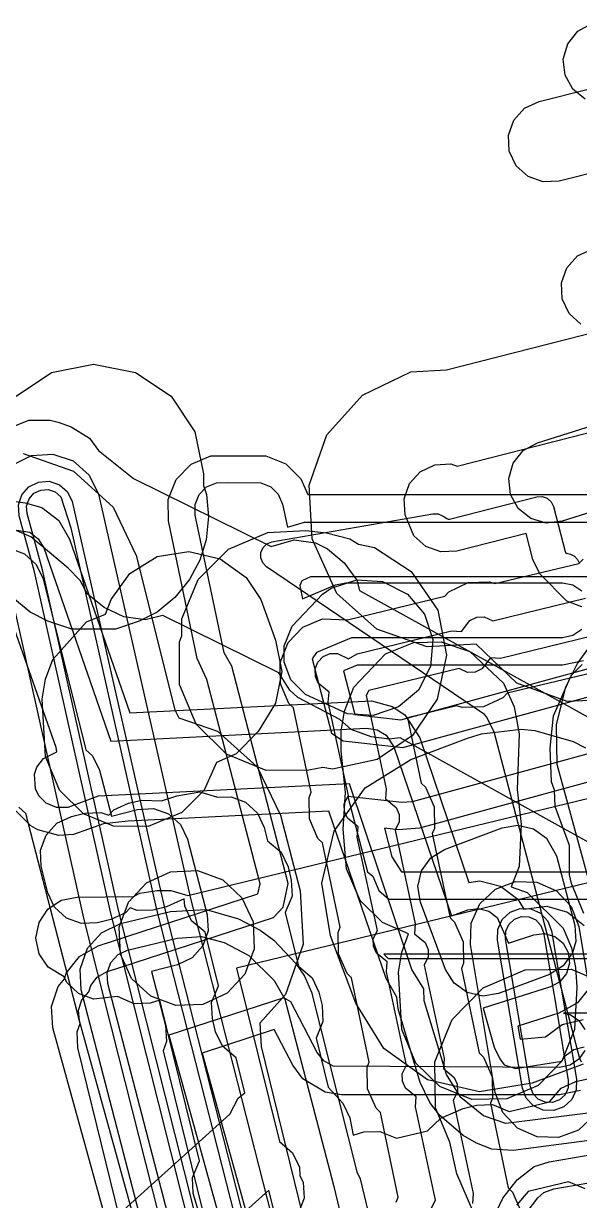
# Model space of a CAD drawing. Header units: metres. Extents: x 17722 to 17999, y 13535 to 15917.
# Drawn here: x 17853.74 to 17874.01, y 13827.8 to 13870.74 of the extents above; entities that cross this region are included whole.
import ezdxf

# ---------------------------------------------------------------- set-up
doc = ezdxf.new("R2010")
doc.units = ezdxf.units.M
doc.layers.add('AI_GREENING_EXCLUSIONS', color=1, linetype='Continuous')
doc.layers.add('AI_GREENING_LAWN', color=82, linetype='Continuous')

msp = doc.modelspace()

# ---------------------------------------------------------------- linework, layer by layer
at = {"layer": 'AI_GREENING_EXCLUSIONS'}
for points in [[(17874.219, 13867.983), (17873.762, 13868.349), (17873.48, 13868.862), (17873.416, 13869.444), (17873.579, 13870.006), (17873.945, 13870.463), (17874.458, 13870.744)], [(17880.123, 13866.719), (17873.27, 13864.996), (17872.685, 13864.967), (17872.134, 13865.163), (17871.7, 13865.556), (17871.449, 13866.085), (17871.42, 13866.669), (17871.617, 13867.221), (17872.009, 13867.655), (17872.538, 13867.905), (17879.831, 13869.739)], [(17874.063, 13859.772), (17873.629, 13860.165), (17873.379, 13860.694), (17873.35, 13861.278), (17873.546, 13861.829), (17873.939, 13862.263), (17874.468, 13862.514)], [(17875.506, 13846.089), (17873.557, 13846.007), (17871.725, 13846.678), (17870.245, 13848.093), (17868.457, 13847.997), (17866.623, 13848.642), (17865.165, 13849.949), (17864.262, 13851.947), (17864.154, 13853.895), (17864.8, 13855.736), (17866.101, 13857.189), (17867.86, 13858.034), (17869.163, 13858.106), (17879.694, 13860.796)], [(17853.467, 13857.146), (17854.764, 13858.014), (17856.295, 13858.318), (17857.826, 13858.014), (17859.123, 13857.146), (17859.991, 13855.849), (17860.295, 13854.318), (17860.295, 13853.892), (17860.416, 13853.563), (17860.489, 13852.751), (17860.4, 13851.902), (17860.168, 13851.16), (17859.796, 13850.457), (17859.252, 13849.803), (17858.609, 13849.27), (17857.955, 13848.935), (17857.087, 13848.65), (17855.503, 13848.65), (17854.631, 13848.935), (17853.981, 13849.27), (17853.334, 13849.803)], [(17882.259, 13855.38), (17873.374, 13852.582), (17872.792, 13852.518), (17872.23, 13852.682), (17871.774, 13853.048), (17871.493, 13853.562), (17871.429, 13854.144), (17871.593, 13854.705), (17871.959, 13855.162), (17872.473, 13855.443), (17881.195, 13858.19)], [(17874.095, 13849.465), (17873.546, 13849.666), (17872.564, 13850.665), (17872.312, 13851.193), (17872.07, 13852.14), (17869.538, 13851.493), (17868.954, 13851.462), (17868.402, 13851.656), (17867.968, 13852.045), (17867.652, 13852.818), (17867.619, 13853.402), (17867.813, 13853.955), (17868.203, 13854.391), (17868.731, 13854.644), (17869.315, 13854.676), (17869.553, 13854.593), (17881.878, 13857.741)], [(17853.215, 13855.975), (17853.936, 13856.274), (17854.716, 13856.274), (17855.005, 13856.193), (17855.476, 13856.023), (17856.144, 13855.62), (17856.478, 13855.167), (17857.746, 13854.148), (17862.766, 13851.657), (17863.61, 13851.904), (17864.382, 13851.793), (17864.82, 13851.575), (17865.425, 13851.061), (17865.893, 13850.437), (17865.99, 13850.058), (17890.802, 13836.296)], [(17853.215, 13855.975), (17853.936, 13856.274), (17854.716, 13856.274), (17855.005, 13856.193), (17855.476, 13856.023), (17856.144, 13855.62), (17856.478, 13855.167), (17857.746, 13854.148), (17862.766, 13851.657), (17863.61, 13851.904), (17864.382, 13851.793), (17864.82, 13851.575), (17865.425, 13851.061), (17865.893, 13850.437), (17865.99, 13850.058), (17890.802, 13836.296)], [(17860.221, 13821.177), (17855.939, 13838.104), (17853.163, 13850.516), (17852.618, 13852.525), (17852.565, 13853.303), (17852.814, 13854.043), (17853.327, 13854.631), (17854.026, 13854.978), (17854.804, 13855.031), (17855.544, 13854.783), (17856.132, 13854.27), (17856.479, 13853.571), (17859.845, 13838.765), (17864.467, 13820.596)], [(17853.726, 13855.06), (17855.564, 13854.406), (17857.012, 13853.099), (17857.849, 13851.337), (17859.258, 13845.701), (17859.397, 13845.412), (17860.807, 13844.92), (17862.262, 13843.621), (17863.11, 13841.864), (17863.823, 13839.102), (17863.934, 13837.155), (17863.29, 13835.313), (17862.353, 13834.264), (17862.401, 13833.418), (17865.129, 13822.296)], [(17862.267, 13807.072), (17854.811, 13834.093), (17854.754, 13834.871), (17855, 13835.612), (17855.242, 13835.893), (17855.297, 13836.09), (17855.779, 13836.704), (17856.459, 13837.086), (17862.285, 13838.993), (17862.285, 13838.993), (17862.364, 13839.348), (17860.426, 13846.814), (17860.075, 13847.574), (17859.019, 13852.6), (17859.011, 13853.381), (17859.302, 13854.105), (17859.847, 13854.662), (17860.565, 13854.969), (17862.573, 13854.97), (17863.297, 13854.68), (17863.855, 13854.134), (17864.102, 13853.554), (17881.36, 13853.554)], [(17861.313, 13820.838), (17856.914, 13838.326), (17854.138, 13850.738), (17853.583, 13852.786), (17853.557, 13853.176), (17853.681, 13853.545), (17853.681, 13853.545), (17853.938, 13853.839), (17854.287, 13854.013), (17854.676, 13854.04), (17855.046, 13853.915), (17855.34, 13853.659), (17855.514, 13853.309), (17858.871, 13838.531), (17863.498, 13820.352)], [(17863.231, 13807.338), (17855.775, 13834.359), (17855.747, 13834.748), (17855.869, 13835.119), (17856.124, 13835.414), (17856.189, 13835.638), (17856.43, 13835.945), (17856.77, 13836.136), (17862.854, 13838.127), (17863.201, 13838.502), (17863.201, 13838.502), (17863.393, 13839.367), (17861.333, 13847.298), (17861.054, 13847.78), (17859.998, 13852.806), (17859.994, 13853.196), (17860.139, 13853.558), (17860.412, 13853.837), (17860.771, 13853.99), (17861.161, 13853.994), (17862.389, 13853.988), (17862.751, 13853.842), (17863.029, 13853.569), (17863.183, 13853.21), (17863.359, 13852.37), (17863.98, 13852.554), (17881.36, 13852.554)], [(17850.187, 13853.76), (17853.803, 13853.261), (17854.403, 13853.079), (17855.025, 13852.608), (17855.42, 13851.935), (17857.616, 13845.594), (17866.422, 13846.029), (17867.176, 13845.828), (17867.635, 13845.517), (17868.187, 13844.679), (17869.969, 13839.397), (17870.376, 13839.456), (17871.132, 13839.262), (17871.757, 13838.794), (17871.974, 13838.426), (17872.818, 13838.534), (17873.567, 13838.316), (17874.177, 13837.828)], [(17861.648, 13820.737), (17857.207, 13838.392), (17854.431, 13850.805), (17853.873, 13852.865), (17853.854, 13853.137), (17853.941, 13853.396), (17854.121, 13853.602), (17854.121, 13853.602), (17854.365, 13853.723), (17854.638, 13853.742), (17854.897, 13853.655), (17855.103, 13853.475), (17855.465, 13852.343), (17858.578, 13838.461), (17863.207, 13820.279)], [(17850.06, 13852.768), (17853.967, 13852.18), (17854.278, 13851.944), (17854.475, 13851.607), (17856.917, 13844.558), (17866.244, 13845.032), (17866.244, 13845.032), (17866.63, 13844.975), (17866.965, 13844.775), (17867.241, 13844.356), (17869.346, 13838.182), (17869.936, 13838.402), (17870.322, 13838.457), (17870.7, 13838.36), (17871.012, 13838.126), (17871.42, 13837.186), (17872.344, 13837.494), (17872.732, 13837.537), (17873.107, 13837.429), (17873.411, 13837.185), (17873.599, 13836.843), (17873.642, 13836.455), (17873.534, 13836.08), (17873.29, 13835.776), (17872.948, 13835.588), (17870.502, 13834.813), (17870.892, 13833.391), (17871.106, 13832.964), (17871.263, 13832.745), (17871.681, 13832.61), (17873.363, 13832.879), (17873.486, 13833.08), (17873.801, 13833.31), (17874.181, 13833.402)], [(17891.758, 13831.191), (17867.471, 13844.677), (17867.065, 13844.632), (17866.417, 13844.72), (17865.682, 13844.981), (17865.27, 13845.352), (17863.737, 13846.155), (17863.453, 13846.423), (17863.048, 13847.052), (17858.821, 13849.149), (17858.171, 13848.99), (17857.397, 13849.094), (17856.681, 13849.44), (17856.681, 13849.44), (17856.071, 13849.927), (17855.801, 13850.418), (17855.362, 13850.865), (17854.012, 13852.018), (17853.493, 13852.233)], [(17891.758, 13831.191), (17867.471, 13844.677), (17867.065, 13844.632), (17866.417, 13844.72), (17865.682, 13844.981), (17865.27, 13845.352), (17863.737, 13846.155), (17863.453, 13846.423), (17863.048, 13847.052), (17858.821, 13849.149), (17858.171, 13848.99), (17857.397, 13849.094), (17856.681, 13849.44), (17856.681, 13849.44), (17856.071, 13849.927), (17855.801, 13850.418), (17855.362, 13850.865), (17854.012, 13852.018), (17853.493, 13852.233)], [(17853.223, 13851.596), (17853.773, 13851.399), (17854.205, 13851.008), (17854.456, 13850.48), (17856.016, 13844.236), (17856.257, 13844.022), (17856.511, 13843.495), (17856.944, 13841.819), (17857.893, 13842.064), (17858.478, 13842.097), (17859.03, 13841.904), (17859.467, 13841.514), (17859.721, 13840.987), (17860.435, 13838.226), (17860.468, 13837.642), (17860.275, 13837.09), (17859.885, 13836.653), (17859.358, 13836.399), (17858.409, 13836.154), (17858.92, 13834.179), (17858.953, 13833.595), (17858.836, 13833.261), (17861.729, 13821.463)], [(17867.327, 13827.735), (17867.402, 13827.924), (17866.753, 13831.005), (17866.591, 13831.162), (17866.281, 13831.878), (17866.269, 13832.658), (17866.344, 13832.847), (17865.695, 13835.928), (17865.533, 13836.085), (17865.223, 13836.801), (17865.212, 13837.581), (17865.286, 13837.77), (17864.637, 13840.851), (17864.475, 13841.008), (17864.166, 13841.724), (17864.154, 13842.504), (17864.228, 13842.693), (17863.579, 13845.774), (17863.417, 13845.931), (17863.108, 13846.647), (17863.096, 13847.427), (17863.383, 13848.153), (17863.927, 13848.713), (17864.643, 13849.023), (17865.546, 13848.986), (17869.094, 13849.847), (17869.246, 13850.013), (17869.954, 13850.342), (17870.733, 13850.375), (17870.924, 13850.306), (17873.986, 13851.038), (17874.138, 13851.204)], [(17881.36, 13850.554), (17864.197, 13850.554), (17863.887, 13850.413), (17863.807, 13850.242), (17863.91, 13849.752), (17865.111, 13850.258), (17865.488, 13850.334), (17873.386, 13850.334), (17873.769, 13850.258), (17874.093, 13850.041)], [(17874.329, 13830.988), (17871.318, 13830.606), (17870.504, 13830.883), (17869.677, 13831.554), (17869.157, 13832.391), (17868.35, 13835.079), (17868.328, 13835.519), (17867.901, 13836.223), (17865.621, 13842.997), (17856.459, 13842.549), (17855.352, 13842.132), (17854.941, 13842.135), (17854.567, 13842.295), (17854.297, 13842.565), (17854.171, 13842.813), (17854.134, 13843.35), (17854.221, 13843.61), (17854.465, 13843.929), (17854.953, 13844.172), (17854.93, 13844.333), (17852.786, 13850.373)], [(17868.606, 13827.501), (17868.757, 13827.807), (17868.025, 13831.215), (17868.057, 13831.581), (17867.661, 13831.901), (17867.552, 13832.151), (17867.548, 13832.424), (17867.699, 13832.73), (17866.967, 13836.138), (17866.999, 13836.504), (17866.603, 13836.824), (17866.494, 13837.074), (17866.49, 13837.347), (17866.641, 13837.653), (17865.909, 13841.061), (17865.942, 13841.427), (17865.545, 13841.747), (17865.437, 13841.997), (17865.432, 13842.27), (17865.583, 13842.576), (17864.851, 13845.984), (17864.884, 13846.35), (17864.487, 13846.67), (17864.379, 13846.92), (17864.375, 13847.193), (17864.475, 13847.447), (17864.665, 13847.643), (17864.916, 13847.752), (17865.189, 13847.756), (17865.59, 13847.56), (17865.902, 13847.746), (17869.337, 13848.582), (17869.704, 13848.559), (17870.013, 13848.964), (17870.261, 13849.079), (17870.534, 13849.091), (17870.844, 13848.948), (17874.23, 13849.772)], [(17874.093, 13848.627), (17873.769, 13848.41), (17873.386, 13848.334), (17865.696, 13848.334), (17864.417, 13847.796), (17864.26, 13847.565), (17864.965, 13844.849), (17865.387, 13844.576), (17867.566, 13844.325), (17879.226, 13847.513)], [(17874.151, 13847.486), (17873.386, 13847.334), (17865.898, 13847.334), (17865.407, 13847.127), (17865.821, 13845.534), (17867.489, 13845.34), (17878.962, 13848.478)], [(17874.512, 13848.4), (17871.126, 13847.576), (17870.759, 13847.599), (17870.45, 13847.194), (17870.202, 13847.079), (17869.929, 13847.067), (17869.62, 13847.21), (17866.332, 13846.409), (17866.23, 13846.229), (17866.963, 13842.821), (17866.93, 13842.455), (17867.327, 13842.135), (17867.435, 13841.885), (17867.439, 13841.611), (17867.288, 13841.306), (17868.02, 13837.898), (17867.988, 13837.532), (17868.384, 13837.212), (17868.493, 13836.962), (17868.497, 13836.688), (17868.346, 13836.383), (17869.078, 13832.975), (17869.046, 13832.609), (17869.442, 13832.289), (17869.551, 13832.039), (17869.555, 13831.765), (17869.404, 13831.46), (17870.136, 13828.052), (17870.103, 13827.686)], [(17875.406, 13835.609), (17873.195, 13843.705), (17873.17, 13845.16), (17873.515, 13846.539), (17873.94, 13847.387), (17874.329, 13847.929)], [(17874.432, 13847.043), (17871.37, 13846.31), (17871.217, 13846.144), (17870.51, 13845.815), (17869.73, 13845.782), (17869.539, 13845.852), (17867.735, 13845.413), (17868.235, 13843.031), (17868.396, 13842.874), (17868.706, 13842.158), (17868.718, 13841.377), (17868.643, 13841.189), (17869.292, 13838.108), (17869.454, 13837.951), (17869.764, 13837.235), (17869.776, 13836.454), (17869.701, 13836.266), (17870.35, 13833.185), (17870.512, 13833.028), (17870.822, 13832.312), (17870.834, 13831.531), (17870.759, 13831.343), (17871.408, 13828.262), (17871.57, 13828.105), (17871.879, 13827.389)], [(17874.17, 13838.271), (17873.712, 13839.362), (17873.647, 13839.685), (17873.647, 13840.75), (17873.123, 13842.177), (17873.103, 13842.765), (17872.987, 13843.077), (17872.939, 13844.298), (17873.061, 13845.482), (17873.702, 13846.951), (17874.101, 13847.355)], [(17879.753, 13845.584), (17867.908, 13842.345), (17867.529, 13842.316), (17865.564, 13842.542), (17866.28, 13839.786), (17866.474, 13839.636), (17866.692, 13839.115), (17867.054, 13838.791), (17874.62, 13838.791)], [(17874.144, 13832.771), (17872.288, 13832.074), (17870.362, 13831.759), (17868.463, 13832.204), (17866.878, 13833.342), (17865.85, 13835), (17864.931, 13837.45), (17864.615, 13839.375), (17865.06, 13841.275), (17866.198, 13842.859), (17867.856, 13843.888), (17867.856, 13843.888), (17869.958, 13844.676), (17870.432, 13844.828), (17871.883, 13844.992), (17872.379, 13844.95), (17873.783, 13844.547), (17874.225, 13844.318)], [(17880.017, 13844.62), (17868.171, 13841.38), (17867.415, 13841.322), (17866.899, 13841.382), (17867.17, 13840.338), (17867.517, 13839.791), (17874.62, 13839.791)], [(17860.198, 13827.13), (17859.925, 13828.052), (17859.898, 13828.636), (17860.152, 13829.246), (17858.707, 13835.102), (17858.358, 13834.998), (17857.773, 13834.977), (17857.165, 13835.237), (17856.293, 13835.148), (17855.745, 13835.353), (17855.317, 13835.752), (17855.22, 13835.964), (17854.632, 13836.309), (17854.306, 13836.796), (17854.191, 13837.369), (17854.305, 13837.944), (17854.63, 13838.43), (17855.116, 13838.756), (17855.69, 13838.871), (17857.747, 13838.893), (17857.982, 13839.009), (17858.607, 13839.112), (17859.115, 13839.106), (17859.734, 13838.928), (17877.307, 13843.202)], [(17890.092, 13843.225), (17861.508, 13836.272), (17863.068, 13829.951), (17863.551, 13829.538), (17863.799, 13829.008), (17863.813, 13828.703), (17863.932, 13828.468), (17863.976, 13827.885), (17863.733, 13827.258)], [(17855.528, 13825.769), (17861.267, 13830.943), (17861.569, 13831.536), (17861.807, 13831.721), (17861.491, 13833.006), (17860.991, 13833.426), (17860.743, 13833.956), (17860.624, 13834.442), (17860.598, 13835.027), (17860.846, 13835.631), (17860.366, 13837.587), (17859.865, 13838.007), (17859.617, 13838.537), (17859.597, 13838.81), (17858.954, 13838.508), (17858.467, 13838.396), (17857.882, 13838.378), (17857.622, 13838.476), (17857.454, 13838.294), (17856.924, 13838.046), (17856.438, 13837.927), (17855.853, 13837.902), (17855.303, 13838.102), (17854.872, 13838.497), (17854.624, 13839.028), (17854.387, 13839.999), (17854.361, 13840.584), (17854.561, 13841.134), (17854.957, 13841.565), (17855.487, 13841.813), (17855.973, 13841.932), (17856.558, 13841.957), (17856.845, 13841.852), (17857.033, 13842.053), (17857.567, 13842.293), (17858.054, 13842.406), (17858.767, 13842.375), (17859.329, 13842.562), (17860.17, 13842.707), (17860.808, 13842.511), (17861.308, 13842.526), (17861.837, 13842.33), (17862.269, 13841.935), (17862.517, 13841.405), (17862.634, 13840.927), (17863.135, 13840.507), (17863.382, 13839.977), (17863.502, 13839.491), (17863.528, 13838.907), (17863.279, 13838.303), (17863.76, 13836.347), (17864.26, 13835.927), (17864.508, 13835.397), (17864.627, 13834.911), (17864.654, 13834.326), (17864.405, 13833.722), (17864.844, 13831.935), (17865.386, 13831.346), (17865.634, 13830.816), (17865.76, 13830.186), (17866.147, 13830.298), (17866.731, 13830.32), (17867.334, 13830.067), (17868.472, 13830.338), (17868.955, 13830.807), (17869.766, 13831.16), (17870.252, 13831.276), (17870.837, 13831.298), (17871.439, 13831.045), (17872.915, 13831.396), (17873.339, 13831.894), (17873.871, 13832.138), (17874.357, 13832.253)], [(17874.458, 13829.996), (17871.586, 13829.622), (17870.807, 13829.675), (17870.249, 13829.891), (17869.762, 13830.168), (17868.906, 13830.917), (17868.558, 13831.379), (17868.199, 13832.102), (17867.392, 13834.792), (17867.351, 13835.221), (17866.955, 13835.9), (17864.874, 13842.001), (17857.556, 13841.636), (17856.652, 13841.54), (17855.566, 13841.155), (17855.029, 13841.118), (17854.265, 13841.317), (17854.008, 13841.466), (17853.459, 13842.019)], [(17858.816, 13820.748), (17855.72, 13833.371), (17855.695, 13833.956), (17855.802, 13834.252), (17853.82, 13841.918), (17853.563, 13842.151)], [(17859.57, 13821.108), (17855.84, 13835.49), (17855.802, 13836.241), (17856.073, 13837.003), (17856.578, 13837.56), (17857.28, 13837.9), (17859.102, 13838.345), (17860.403, 13838.419), (17861.571, 13838.077), (17861.571, 13838.077), (17862.366, 13837.657), (17862.861, 13837.292), (17863.673, 13836.442), (17863.984, 13835.982), (17864.24, 13835.399), (17865.889, 13828.847), (17866.007, 13828.591), (17867.324, 13823.113)], [(17874.62, 13836.791), (17866.878, 13836.791), (17867.033, 13836.628), (17874.547, 13836.628)], [(17870.156, 13827.341), (17869.533, 13828.773), (17869.282, 13829.927), (17868.76, 13831.176), (17868.74, 13832.857), (17869.364, 13834.398), (17870.498, 13835.558), (17872.022, 13836.216), (17873.703, 13836.236), (17875.324, 13835.558), (17876.458, 13834.398), (17877.062, 13832.954), (17877.082, 13832.723), (17878.399, 13833.62), (17879.93, 13833.924), (17881.461, 13833.62), (17882.758, 13832.752), (17883.626, 13831.455), (17883.93, 13829.924), (17883.93, 13829.498), (17884.051, 13829.169), (17884.124, 13828.357), (17884.051, 13827.585)], [(17874.421, 13835.62), (17873.933, 13835.01), (17873.25, 13834.634), (17871.757, 13834.162), (17871.849, 13833.69), (17872.772, 13833.774), (17873.382, 13834.218), (17874.14, 13834.401)], [(17874.207, 13833.274), (17873.99, 13832.949), (17873.666, 13832.732), (17873.283, 13832.656), (17865.034, 13832.702), (17864.692, 13832.89), (17864.447, 13833.194), (17863.483, 13835.045), (17863.225, 13835.197), (17859.034, 13833.826), (17866.128, 13808.118)], [(17874.547, 13834.628), (17873.427, 13834.628), (17873.666, 13834.58), (17873.99, 13834.363), (17874.207, 13834.039)], [(17874.049, 13831.808), (17873.283, 13831.656), (17865.334, 13831.656), (17864.733, 13831.749), (17863.92, 13832.242), (17863.56, 13832.732), (17862.883, 13834.033), (17860.252, 13833.172), (17867.092, 13808.384)], [(17870.683, 13826.747), (17871.217, 13827.878), (17871.737, 13828.557), (17872.355, 13829.033), (17872.355, 13829.033), (17872.907, 13829.212), (17874.609, 13829.501), (17875.39, 13829.48), (17876.102, 13829.161), (17876.638, 13828.594), (17876.917, 13827.865), (17876.895, 13827.085)], [(17863.212, 13826.004), (17862.678, 13828.176), (17857.537, 13823.541)], [(17874.213, 13828.225), (17873.61, 13828.478), (17872.134, 13828.126), (17871.71, 13827.629)], [(17872.061, 13827.341), (17872.489, 13827.898), (17872.71, 13828.087), (17873.074, 13828.226), (17874.777, 13828.515), (17874.777, 13828.515), (17875.167, 13828.505), (17875.523, 13828.345), (17875.791, 13828.062), (17875.931, 13827.697)]]:
    msp.add_lwpolyline(points, dxfattribs=at)
for points in [[(17868.822, 13846.095), (17867.924, 13844.767), (17866.628, 13843.888), (17865.003, 13843.542), (17864.649, 13843.597), (17864.145, 13843.495), (17862.584, 13843.489), (17861.14, 13844.081), (17860.033, 13845.181), (17859.431, 13846.621), (17859.425, 13848.182), (17859.516, 13848.404), (17859.515, 13849.019), (17860.107, 13850.463), (17861.208, 13851.57), (17862.648, 13852.172), (17864.029, 13852.241), (17864.787, 13852.163), (17865.637, 13851.936), (17865.949, 13851.745), (17866.532, 13851.629), (17867.876, 13850.755), (17868.841, 13849.333), (17869.156, 13847.702), (17868.822, 13846.095)], [(17858.61, 13851.294), (17859.765, 13851.483), (17860.905, 13851.216), (17861.856, 13850.534), (17862.395, 13849.726), (17862.931, 13848.244), (17863.158, 13847.096), (17862.928, 13845.948), (17862.299, 13844.912), (17861.489, 13844.102), (17860.77, 13843.785), (17860.327, 13842.767), (17859.517, 13841.957), (17858.285, 13841.442), (17857.016, 13841.459), (17855.932, 13841.912), (17855.055, 13842.767), (17854.54, 13843.999), (17854.425, 13846.089), (17854.542, 13846.816), (17854.803, 13847.54), (17856.041, 13848.913), (17856.731, 13849.192), (17856.933, 13849.726), (17857.615, 13850.677), (17858.61, 13851.294)], [(17868.658, 13848.267), (17868.579, 13847.284), (17868.138, 13846.425), (17867.415, 13845.805), (17866.485, 13845.5), (17865.552, 13845.558), (17864.024, 13846.264), (17863.486, 13846.802), (17863.24, 13847.441), (17863.24, 13848.035), (17863.539, 13848.753), (17864.642, 13849.921), (17864.96, 13850.136), (17865.891, 13850.441), (17866.823, 13850.383), (17867.733, 13849.921), (17868.353, 13849.198), (17868.658, 13848.267)], [(17865.481, 13842.69), (17865.323, 13844.204), (17865.324, 13844.922), (17865.441, 13845.649), (17865.78, 13846.524), (17866.94, 13847.746), (17867.97, 13848.153), (17868.964, 13848.18), (17870.014, 13847.828), (17871.238, 13846.669), (17871.624, 13845.813), (17871.806, 13844.824), (17871.733, 13842.797), (17871.882, 13841.525), (17871.805, 13839.98), (17871.514, 13839.243), (17872.103, 13839.037), (17873.413, 13837.732), (17873.713, 13837.022), (17873.868, 13836.303), (17873.907, 13835.586), (17873.83, 13834.041), (17873.36, 13832.876), (17872.505, 13831.999), (17871.354, 13831.501), (17870.085, 13831.484), (17868.92, 13831.954), (17868.043, 13832.809), (17867.528, 13834.041), (17867.413, 13836.131), (17867.53, 13836.858), (17867.771, 13837.527), (17866.828, 13837.938), (17866.018, 13838.748), (17865.52, 13839.899), (17865.387, 13841.352), (17865.481, 13842.69)], [(17869.085, 13840.611), (17871.187, 13841.399), (17871.765, 13841.494), (17872.335, 13841.36), (17872.81, 13841.019), (17873.164, 13840.379), (17873.838, 13837.837), (17873.875, 13837.252), (17873.754, 13836.832), (17873.412, 13836.357), (17872.915, 13836.048), (17871.058, 13835.351), (17870.481, 13835.257), (17869.911, 13835.39), (17869.435, 13835.732), (17869.127, 13836.229), (17868.208, 13838.679), (17868.113, 13839.257), (17868.247, 13839.827), (17868.588, 13840.302), (17869.085, 13840.611)], [(17861.703, 13838.846), (17862.112, 13837.964), (17862.151, 13836.978), (17861.81, 13836.061), (17861.163, 13835.362), (17860.281, 13834.953), (17859.295, 13834.914), (17858.378, 13835.255), (17857.679, 13835.902), (17857.27, 13836.784), (17857.231, 13837.77), (17857.572, 13838.687), (17858.219, 13839.386), (17859.101, 13839.795), (17860.087, 13839.834), (17861.004, 13839.493), (17861.703, 13838.846)], [(17871.676, 13839.439), (17872.456, 13839.415), (17873.167, 13839.095), (17873.702, 13838.527), (17873.979, 13837.797), (17874.472, 13834.85), (17874.884, 13832.395), (17874.86, 13831.615), (17874.539, 13830.904), (17873.971, 13830.369), (17873.241, 13830.092), (17872.461, 13830.116), (17871.75, 13830.437), (17871.215, 13831.005), (17870.938, 13831.735), (17870.034, 13837.136), (17870.057, 13837.916), (17870.378, 13838.628), (17870.946, 13839.162), (17871.676, 13839.439)], [(17872.231, 13838.441), (17872.587, 13838.281), (17872.854, 13837.996), (17872.992, 13837.632), (17873.486, 13834.684), (17873.897, 13832.23), (17873.885, 13831.84), (17873.725, 13831.484), (17873.441, 13831.217), (17873.076, 13831.079), (17872.686, 13831.091), (17872.33, 13831.251), (17872.063, 13831.535), (17871.925, 13831.9), (17871.02, 13837.301), (17871.032, 13837.691), (17871.192, 13838.047), (17871.476, 13838.314), (17871.841, 13838.453), (17872.231, 13838.441)], [(17871.89, 13838.157), (17872.163, 13838.149), (17872.412, 13838.036), (17872.6, 13837.837), (17872.696, 13837.582), (17873.19, 13834.635), (17873.601, 13832.181), (17873.593, 13831.908), (17873.481, 13831.659), (17873.282, 13831.471), (17873.027, 13831.375), (17872.754, 13831.383), (17872.505, 13831.495), (17872.317, 13831.694), (17872.221, 13831.949), (17871.316, 13837.351), (17871.324, 13837.624), (17871.436, 13837.873), (17871.635, 13838.06), (17871.89, 13838.157)], [(17861.951, 13836.732), (17862.881, 13835.83), (17863.272, 13835.147), (17865.035, 13828.357), (17866.352, 13822.879), (17866.367, 13822.489), (17866.232, 13822.123), (17865.968, 13821.836), (17865.237, 13821.509), (17862.177, 13820.639), (17861.368, 13820.619), (17860.999, 13820.748), (17860.708, 13821.007), (17860.538, 13821.359), (17856.815, 13835.713), (17856.792, 13836.102), (17856.928, 13836.483), (17857.192, 13836.771), (17857.532, 13836.932), (17859.339, 13837.373), (17860.233, 13837.433), (17861.057, 13837.211), (17861.951, 13836.732)]]:
    msp.add_lwpolyline(points, close=True, dxfattribs=at)
at = {"layer": 'AI_GREENING_LAWN'}
msp.add_lwpolyline([(17874.079, 13832.849), (17874.004, 13833.01), (17870.892, 13844.895), (17870.875, 13844.941), (17870.631, 13845.438), (17870.548, 13845.533), (17862.601, 13850.923), (17862.464, 13851.063), (17862.39, 13851.245), (17862.393, 13851.442), (17862.471, 13851.622), (17862.613, 13851.758), (17862.796, 13851.829), (17868.665, 13852.858), (17868.862, 13852.853), (17869.041, 13852.772), (17869.169, 13852.682), (17869.215, 13852.662), (17869.266, 13852.663), (17872.452, 13853.476), (17872.647, 13853.486), (17872.831, 13853.422), (17872.976, 13853.292), (17873.06, 13853.117), (17873.484, 13851.476), (17873.5, 13851.44), (17873.535, 13851.422), (17873.676, 13851.378), (17873.822, 13851.304), (17873.937, 13851.187), (17874.007, 13851.039)], dxfattribs=at)

doc.saveas('drawing.dxf')
